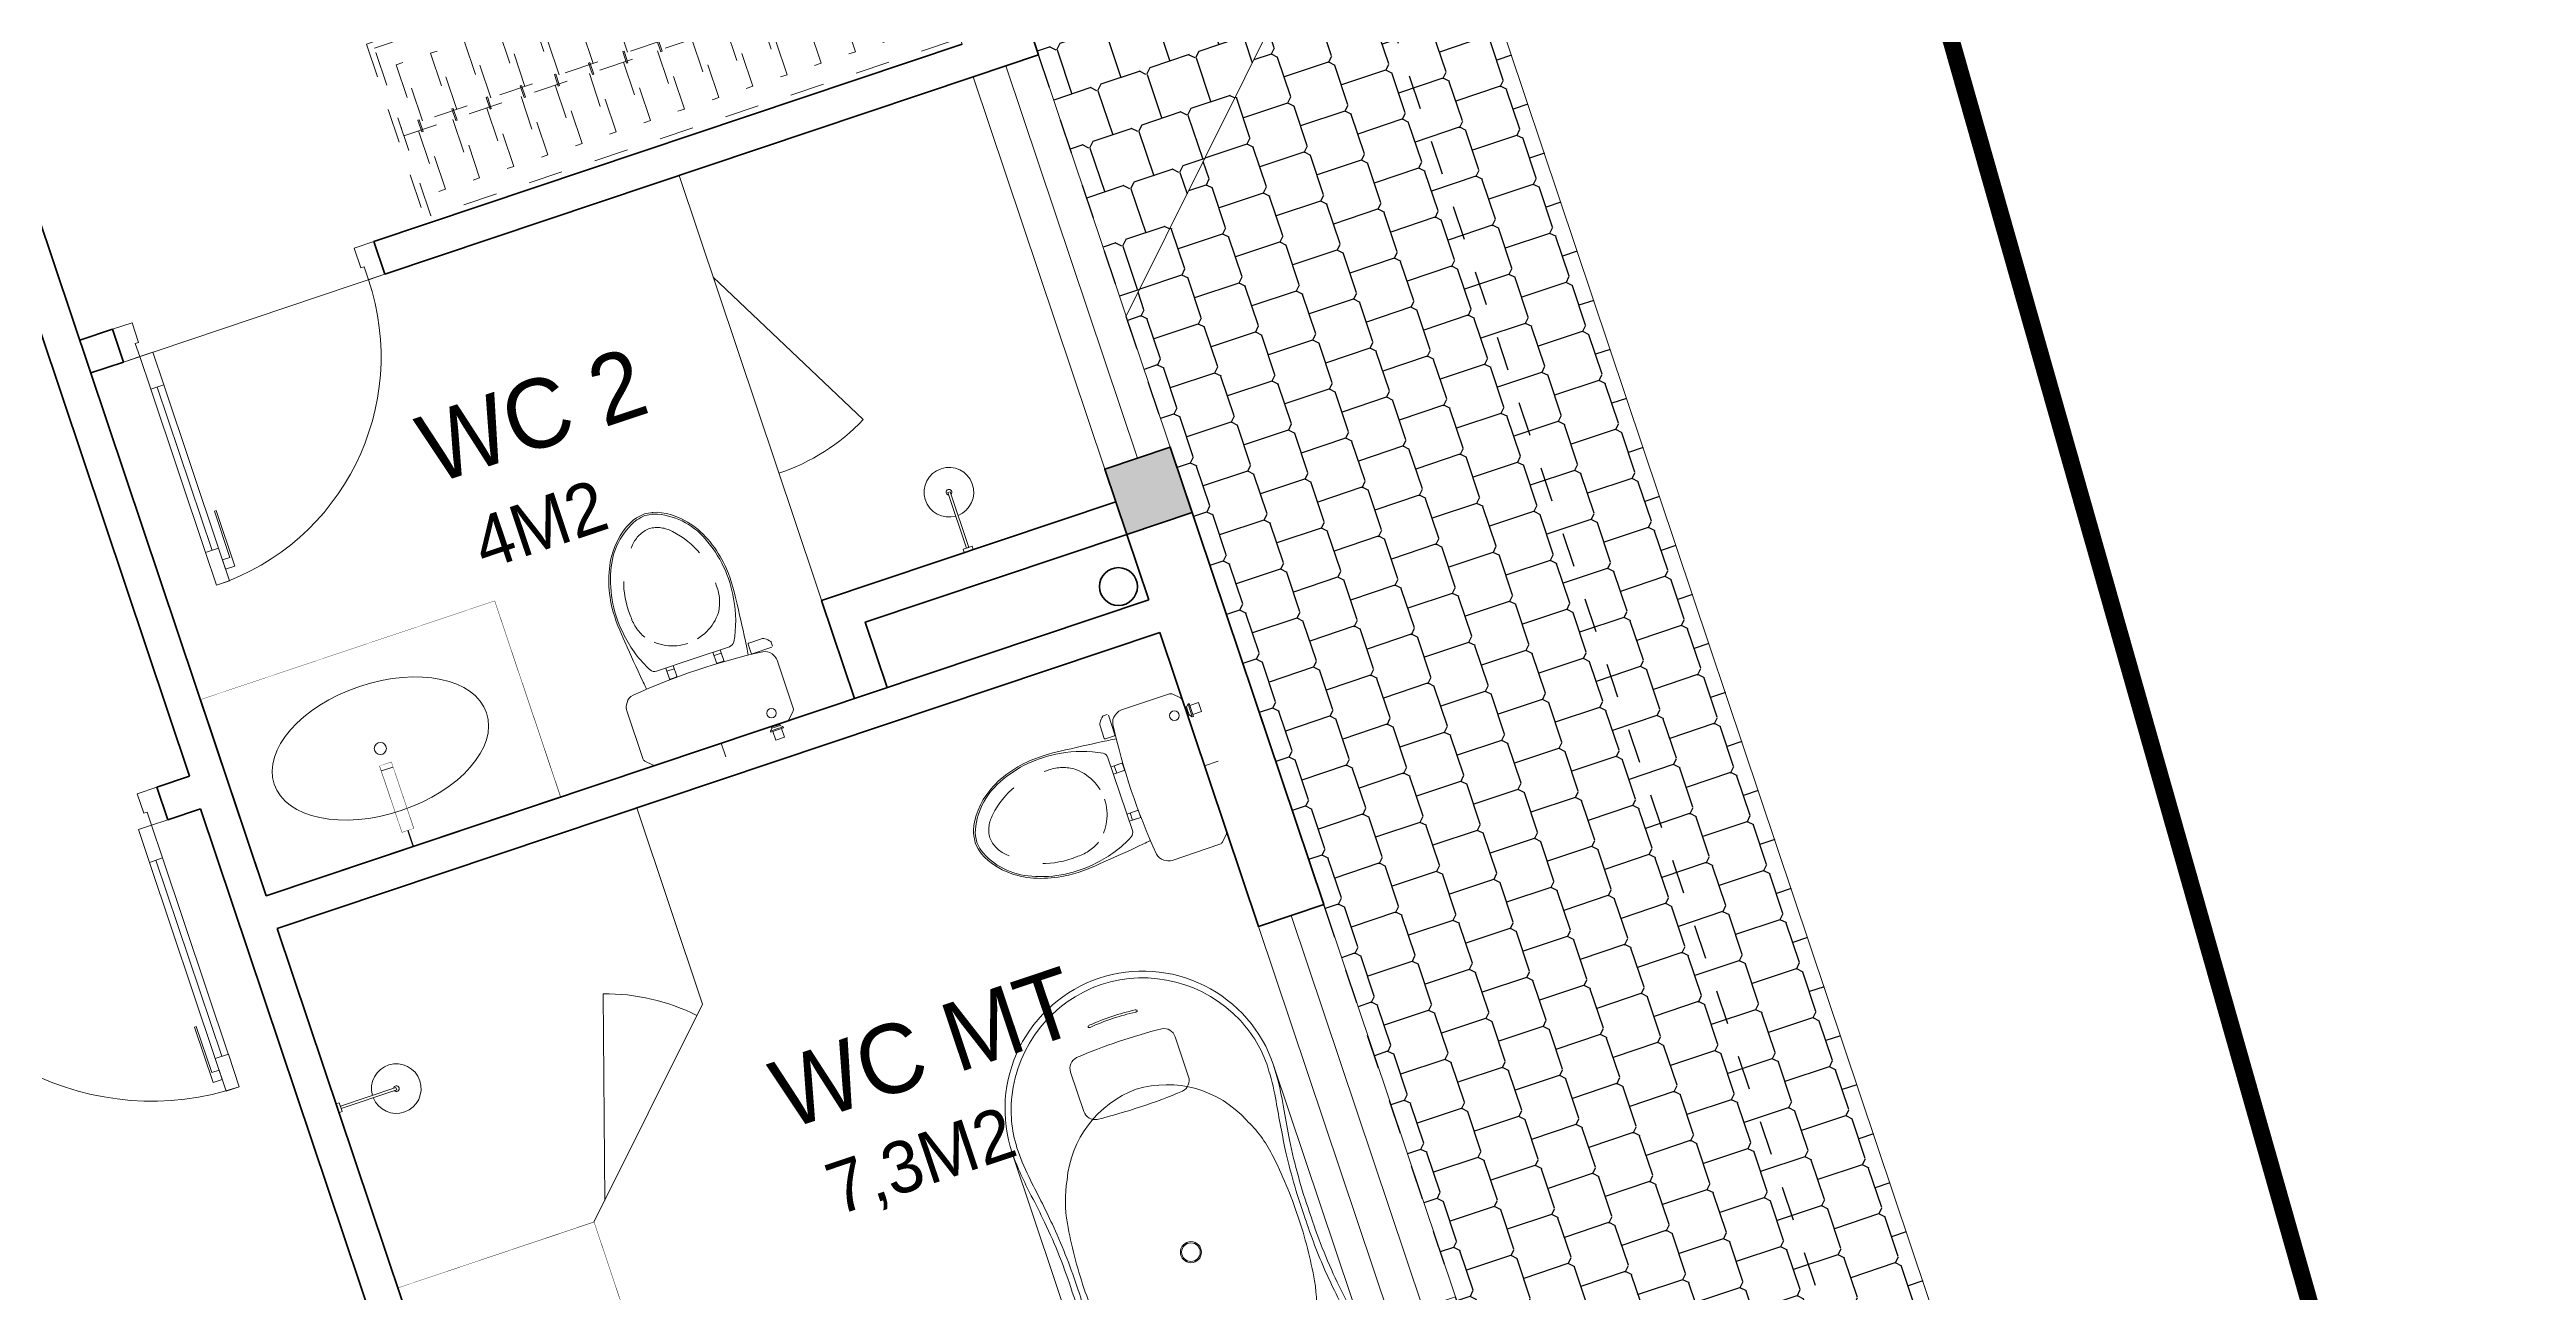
# Model space of a CAD drawing. Header units: metres. Extents: x 568332 to 569219, y 2065964 to 2066430.
# Drawn here: x 568503.28 to 568510.47, y 2066014.37 to 2066017.98 of the extents above; entities that cross this region are included whole.
import ezdxf

# ---------------------------------------------------------------- set-up
doc = ezdxf.new("R2010")
doc.units = ezdxf.units.M
for name, pattern in [('$AUDIT_BAD_LTYPE2', [0]), ('HIDDEN', [0.375, 0.25, -0.125]), ('X-5M-G-MB PHONGNGU$0$HIDDEN2', [0.1875, 0.125, -0.0625]), ('xref-thap C (mb tang 32-2)$0$HIDDEN', [0.375, 0.25, -0.125])]:
    doc.linetypes.add(name, pattern=pattern)
doc.layers.get('0').update_dxf_attribs({"linetype": 'CONTINUOUS'})
doc.layers.get('DEFPOINTS').update_dxf_attribs({"linetype": 'CONTINUOUS'})
for name, color, linetype, lineweight in [('-CONCRETE', 1, 'CONTINUOUS', 35), ('-DOOR', 137, 'CONTINUOUS', 9), ('-FURNITURE', 46, 'CONTINUOUS', 9), ('-LINE1', 7, 'CONTINUOUS', 18), ('-STEEL1', 1, 'CONTINUOUS', 35), ('-WALL', 4, 'CONTINUOUS', 35), ('TEXT25', 2, 'CONTINUOUS', 13)]:
    doc.layers.add(name, color=color, linetype=linetype, lineweight=lineweight)
for name, color, linetype in [('-RANH GIOI LO DAT', 12, 'CONTINUOUS'), ('13. NET HATCH', 252, 'CONTINUOUS'), ('ViaHeS', 32, 'CONTINUOUS')]:
    doc.layers.add(name, color=color, linetype=linetype)
doc.styles.add('SVN_AVO_thuong', font='')
doc.styles.add('T1', font='', dxfattribs={"height": 200})
doc.styles.get('SVN_AVO_thuong').set_extended_font_data('SVN-Avo')
doc.styles.get('T1').set_extended_font_data('VNgeometric Light')

# ---------------------------------------------------------------- blocks, each defined once
blk = doc.blocks.new('Sink_Cicle')
blk.add_lwpolyline([(17.49999987077899, -50.00226151314564), (-17.49999987077899, -49.99773848685436), (-17.51615354442038, -252.2967581441626), (17.48384613892995, -252.3012811850058)], close=True)
blk.add_circle((0, -300), 17.5)
at = {"layer": 'DEFPOINTS'}
blk.add_line((0, -100), (0, 0), dxfattribs=at)
blk.add_wipeout([(17.499999870775355, -50.00226151314928), (-17.49999987078263, -49.99773848685436), (-17.516153544427652, -252.29675814416623), (17.48384613892631, -252.3012811850058)])
at = {"layer": '-FURNITURE', "linetype": 'Continuous'}
blk.add_ellipse((0, -300), major_axis=(-325, 0), ratio=0.5846153846153846, dxfattribs=at)
blk.add_line((-17.51421511289664, -237.2967582757119), (17.48578462866135, -237.3012813020032))
blk = doc.blocks.new('*U146')
at = {"ltscale": 300}
blk.add_lwpolyline([(0, 0), (899.9999999999891, 0), (899.9999999999891, -600), (0, -600)], close=True, dxfattribs=at)
blk.add_wipeout([(0, 7.503331289626658e-12), (899.9999999999789, 7.503331289626658e-12), (899.9999999999789, -599.9999999999998), (0, -599.9999999999998)], dxfattribs=at)
blk.add_blockref('Sink_Cicle', (449.9999999999945, 0), dxfattribs=at)
blk = doc.blocks.new('A$C18091ED7')
for p, q in [((9.957147995010018e-09, -42.13376978135784), (0, -3.786117304116488e-07)), ((146.1412317672475, -26.59467297248193), (179.181621938591, -26.59467296488583)), ((146.1412317672475, -26.59467297248193), (146.1412317680188, -30.17859706786112)), ((146.1412317680188, -30.17859706786112), (165.7503655985456, -30.17859706340823)), ((153.0594147269658, -36.79204952501459), (146.1412317680188, -30.17859706786112)), ((152.3191092506386, -2.717133611440659e-07), (152.3191092568413, -26.59467297093943)), ((152.3191092506386, -2.717133611440659e-07), (179.1816219322718, -2.654269337654114e-07)), ((153.0594147269658, -36.79204952501459), (165.7503656001572, -36.79204952192958)), ((153.0594147275151, -39.73033438943094), (153.0594147269658, -36.79204952501459)), ((153.0594147275151, -39.73033438943094), (178.4413164740145, -39.73033438349376)), ((153.0594147275151, -39.73033438943094), (178.4413164740145, -39.73033438349376)), ((153.0594147275151, -39.73033438943094), (153.0594147281554, -42.13376974494895)), ((185.3594994290725, -30.17859705851879), (165.7503655985456, -30.17859706340823)), ((178.4413164733487, -36.79204951884458), (165.7503656001572, -36.79204952192958)), ((185.3594994290725, -30.17859705851879), (178.4413164733487, -36.79204951884458)), ((178.4413164733487, -36.79204951884458), (178.4413164740145, -39.73033438349376)), ((178.4413164740145, -39.73033438349376), (178.4413164746547, -42.1337697392446)), ((179.1816219322718, -2.654269337654114e-07), (179.181621938591, -26.59467296488583)), ((179.181621938591, -26.59467296488583), (185.3594994283012, -26.59467296337243)), ((185.3594994283012, -26.59467296337243), (185.3594994290725, -30.17859705851879)), ((-83.25994817525861, -267.3592828898691), (-83.259948167517, -299.9634285944048)), ((-83.25994817257379, -278.4883151478134), (-83.25994817046012, -287.6388527823146)), ((-62.88950393904452, -265.3807882612164), (-81.28145355204106, -265.3807882657275)), ((-60.91100931491019, -267.3592828844266), (-60.91100930728498, -299.9634285889624)), ((60.9110093945892, -267.3592828557594), (60.9110094022144, -299.9634285600623)), ((62.88950401780676, -265.3807882316178), (81.2814536308033, -265.3807882273395)), ((83.25994825493763, -267.3592828505498), (83.25994826256283, -299.9634285550856)), ((83.25994825750604, -278.488315108727), (83.2599482596197, -287.6388527429954)), ((165.3959958605519, -261.9873972070927), (165.3959958671003, -289.7349902229907)), ((167.8691141396885, -259.5142789271486), (228.0810223811895, -259.5142789128586)), ((230.5541406641933, -274.3229751045001), (230.5541406613593, -261.9873971916386)), ((-60.91100930959874, -290.0299398849311), (-83.25994816994717, -290.0299398901407)), ((60.91100939990065, -290.029939856031), (83.25994826024908, -290.0299398510542)), ((167.8691141472664, -292.2081085020036), (206.7175896017579, -292.2081084926904))]:
    blk.add_line(p, q)
for points in [[(230.0000000517721, -218.5046414944518, -0.1374073801801567), (225.4781190853137, -234.6482587013161), (221.7949787454636, -240.7070387715066, -0.2360805181595358), (198.2560902649639, -255.4947853636986, -0.0519608230665726), (-198.2560901437319, -255.4947854572965, -0.236080518165078), (-221.7949786317113, -240.7070388760185), (-225.4781189743626, -234.6482588077488, -0.1374073801809237), (-229.9999999484608, -218.5046416030382), (-229.9999999831671, -71.98694829508895, -0.1989123673786679), (-226.3782021181105, -63.2431547633314), (-208.8906150607545, -45.75556769772083, -0.1989123673792025), (-200.1468215308087, -42.13376982865157), (9.971699910238385e-09, -42.13376978135784), (200.1468215506357, -42.13376973403501, -0.1989123673792025), (208.8906150822841, -45.75556759897154), (226.3782021480001, -63.24315465634572, -0.1989123673791691), (230.0000000170658, -71.98694818626973)], [(144.14367173758, -618.9627606730501, -0.2124047892419209), (26.30999211127346, -734.491494372196, -0.0276853236339062), (-0.5628229983012716, -738.609219571983, -0.0222792448073508), (-26.30999181118386, -734.4914943844487, -0.2124047892421136), (-144.1436714920528, -618.9627607410075, -0.1427957259999892), (-167.2376623962118, -428.0139674870588, -0.0930051380368448), (-127.9331820271946, -309.1271633332653, -0.2564387014614383), (-111.240849547703, -299.9634286007786), (4.746470949612558e-08, -299.9634285748762), (111.2408496426324, -299.9634285482753, -0.2564387014619951), (127.933182126606, -309.1271632729331, -0.0930051380368741), (167.2376625517572, -428.0139674081001, -0.1427957260000456)]]:
    blk.add_lwpolyline(points, format="xyb", close=True)
at = {"linetype": 'xref-thap C (mb tang 32-2)$0$HIDDEN', "ltscale": 100}
blk.add_lwpolyline([(61.00044987679576, -669.0176259216969, -0.1990312026443698), (1.417429302819073e-07, -698.769823720475, -0.1990312026443799), (-61.00044960746891, -669.0176259504806, -0.2189240232571595), (-131.9321382956405, -478.313622940972, -0.1537914605682739), (-112.4681372026971, -403.989815428853, -0.2367011859554165), (5.876427167095244e-08, -347.5870280214876, -0.2367011859554843), (112.4681373467611, -403.9898153757968, -0.1537914605681893), (131.9321384748619, -478.313622878748, -0.2189240232571754)], format="xyb", close=True, dxfattribs=at)
blk.add_circle((165.7503656100234, -78.39166221523192), 13.90362011701458)
for centre, radius, start, end in [((-81.28145355158267, -267.3592828894034), 1.978494623656905, 90.00000001354867, 180.0000000133402), ((-62.88950393858613, -267.3592828848923), 1.978494623656905, 1.334021322268115e-08, 90.00000001354867), ((62.88950401826514, -267.3592828552937), 1.978494623656905, 90.00000001354867, 180.0000000133402), ((81.28145363126168, -267.3592828510155), 1.978494623656905, 1.334021322268115e-08, 90.00000001354867), ((167.8691141402633, -261.9873972065106), 2.473118279571131, 90.00000001354867, 180.0000000133402), ((168.3527972659103, -224.7572911087773), 80.08895368617857, 306.4658507565522, 320.3122930343796), ((228.0810223845983, -274.3229751050822), 2.473118279571131, 320.3122930343796, 1.334021322268115e-08), ((167.8691141466952, -289.7349902224087), 2.473118279571131, 180.0000000133402, 270.0000000135486), ((206.717589598069, -276.6690117186226), 15.53909677420133, 270.0000000135486, 306.4658507565522)]:
    blk.add_arc(centre, radius, start, end)
for points, knots in [([(-155.6468228230951, -259.4535552573798), (-156.6353001506941, -267.2522313103836), (-164.2940232875517, -328.394745314552), (-169.1545302536251, -385.0939582949213), (-183.68571763406, -527.7705276800843), (-135.602968026873, -679.1126648240606), (-50.29344375100118, -735.2493608418445), (-19.70048385594782, -741.0901266933652), (1.531116140540689e-07, -743.6724421556864)], [130.6139379315478, 130.6139379315478, 130.6139379315478, 130.6139379315478, 152.8521090939923, 311.1293507817257, 417.703951170228, 561.3833927516608, 697.6926317810714, 710.812262267882, 710.812262267882, 710.812262267882, 710.812262267882]), ([(155.6468228994709, -259.4535551877343), (156.6353002305841, -267.2522312389628), (164.2940233960289, -328.3947452375724), (169.1545303888706, -385.0939582149149), (183.6857178367027, -527.7705275934422), (135.6029683008201, -679.1126647599449), (50.29344405157826, -735.2493608178338), (19.70048415924612, -741.0901266841101), (1.530679583083838e-07, -743.6724421554536)], [130.613937934949, 130.613937934949, 130.613937934949, 130.613937934949, 152.8521090939923, 311.1293507817257, 417.703951170228, 561.3833927516608, 697.6926317810714, 710.812262267882, 710.812262267882, 710.812262267882, 710.812262267882])]:
    blk.add_open_spline(points, degree=3, knots=knots)
blk = doc.blocks.new('A$C52EE6B0C')
for p, q in [((-17.20769670707523, 15.73427220259327), (17.21740616677562, 15.73427220259327)), ((-17.20769664159161, -15.76179078378482), (17.25286010079435, -15.76177874789573))]:
    blk.add_line(p, q)
for radius in [1.2047244094, 1.0625984252]:
    blk.add_circle((0.004854760598391294, -0.01375929062487558), radius)
for centre, radius, start, end in [((-17.24314525874797, -0.01207868778146803), 15.74633857169191, 90.00004679933201, 180.0060212317107), ((-17.25508472573711, 0.1019342582440004), 14.92367355756088, 89.89259614786677, 114.0143398310184), ((-18.18116453613038, -21.56814891623799), 37.31420158923805, 80.32537186998005, 88.55949406869577), ((-17.85723445771146, -16.41196067107376), 31.44385665188106, 80.95530103647799, 88.85173392611411), ((3.492732717044419, 116.0118507486186), 102.6900642221361, 260.8064278436171, 264.356453546728), ((10.00461303815246, 158.7953360565007), 145.2428134353977, 261.321760178495, 262.6566174950622), ((-0.8758374273893423, 77.0744670072454), 62.80248494290996, 262.9722866301048, 270.8034968767962), ((0.8855469487607479, 77.0744670072454), 62.80248494290996, 269.1965031232039, 277.0277133698951), ((-18.4352474148327, 226.8786012548953), 214.5500408366301, 276.9922117853802, 278.5967700074263), ((-9.994903516751947, 158.7953360565007), 145.2428134353977, 277.3433825049378, 278.678239821505), ((18.19087405753089, -21.56814891623799), 37.31420158923805, 91.44050593130423, 99.67462813001998), ((17.49661970126908, -11.01489087357186), 26.04177352760918, 90.57161639594337, 98.52623542419117), ((17.38028173809289, 0.6458196171442978), 14.38048270410287, 65.5240217261104, 90.57161639594337), ((17.25285478011938, -0.01207868778146803), 15.74633857169191, 359.9939787682893, 89.999953200668), ((-17.21041953764507, 0.001682114729192108), 15.03342542002128, 114.0143397923319, 180.0588324882195), ((-5.419667109847069, -2.205582012422383), 14.69270855791083, 98.51976196149644, 117.8512947361469), ((-0.2559751088847406, -36.67531980102649), 49.54707038386372, 89.69837733597764, 98.51976196149644), ((-0.4392543211579323, 89.40770245710155), 75.83928513553873, 265.3361413481834, 270.3355216603239), ((0.5786736126174219, 84.46415005414747), 70.89675459107134, 269.5362586194438, 275.7509718273354), ((0.26568463028525, -36.67531980102649), 49.54707038386372, 81.48023803850357, 90.30162266402236), ((5.429376631247578, -2.205582012422383), 14.69270855791083, 62.14870526385309, 81.48023803850357), ((17.03142645675689, -0.1205247127218172), 15.22249436628161, 0.4018525137937155, 65.5240217261104), ((-7.450100970658241, -0.4025184732163325), 12.18724008712164, 113.3669392692271, 178.1720206420629), ((7.459810492087854, -0.4025184732163325), 12.18724008712164, 1.827979357937088, 66.63306073077288), ((28.29923964393674, 2.770475775178056), 0.2863587186237817, 160.8078893687392, 185.677575747249), ((28.14528837171383, 2.82406351249665), 0.1233475539422422, 123.474108831765, 160.8078893687392), ((28.11764562025201, 2.865868186636362), 0.07323016681635565, 85.79124561711077, 123.474108831765), ((28.11499697584077, 2.829875804425683), 0.1093198730242431, 39.09426345110634, 85.79124561711077), ((27.9923979784362, 2.718469867249951), 0.2748749163090767, 4.941295606222266, 41.00239497281166), ((1.032724158198107, 0.0596931052277796), 27.11457574387047, 359.8447870516113, 5.677575747249001), ((1.841417531803017, 0.05082119413418695), 26.56153366930607, 359.8606935406443, 5.815426488843808), ((-17.24314525874797, -0.01544044824549928), 15.74633857169191, 179.9939787682893, 269.999953200668), ((-17.21041951692314, -0.02920073014684021), 15.03342545060523, 179.9411309193374, 245.9856601689816), ((-7.450100970658241, 0.3749993371893652), 12.18724008712164, 181.8279793579371, 246.6330607307729), ((7.459810492087854, 0.3749993371893652), 12.18724008712164, 293.3669392692271, 358.1720206420629), ((17.25285478011938, -0.01544044824549928), 15.74633857169191, 270.000046799332, 0.006021231710728335), ((17.0314264257031, 0.09300610912032425), 15.22249441194929, 294.4759783475301, 359.5981396082714), ((28.29923964393674, -2.797994911205024), 0.2863587186237817, 174.322424252751, 199.1921106312608), ((1.032724158198107, -0.08721224125474691), 27.11457574387047, 354.322424252751, 0.1552129483886985), ((27.9923979784362, -2.745989003276918), 0.2748749163090767, 318.9976050271883, 355.0587043937777), ((1.841417531803017, -0.07834033016115427), 26.56153366930607, 354.1845735111562, 0.1393064593556944), ((28.14528837171383, -2.851582648523618), 0.1233475539422422, 199.1921106312608, 236.525891168235), ((28.11764562025201, -2.89338732266333), 0.07323016681635565, 236.525891168235, 274.2087543828892), ((28.11499697584077, -2.85739494045265), 0.1093198730242431, 274.2087543828892, 320.9057365488936), ((-5.419667109847069, 2.178062876395416), 14.69270855791083, 242.1487052638531, 261.4802380385036), ((5.429376631247578, 2.178062876395416), 14.69270855791083, 278.5197619614964, 297.8512947361469), ((-17.25508472573711, -0.1294528978760354), 14.92367355756088, 245.9856601689816, 270.1074038521332), ((3.492732717044419, -116.0393693881924), 102.6900642221361, 95.64354645327202, 99.19357215638293), ((-0.2559751088847406, 36.64780066499952), 49.54707038386372, 261.4802380385036, 270.3016226640223), ((-0.4392543211579323, -89.43522109673359), 75.83928513553873, 89.66447833967614, 94.66385865181664), ((0.26568463028525, 36.64780066499952), 49.54707038386372, 269.6983773359776, 278.5197619614964), ((0.5786736126174219, -84.4916686937795), 70.89675459107134, 84.24902817266455, 90.4637413805562), ((-18.4352474148327, -226.9061198945274), 214.5500408366301, 81.40322999257371, 83.00778821461982), ((17.38028173809289, -0.6733382567763329), 14.38048270410287, 269.4283836040566, 294.4759782738896), ((-18.18116453613038, 21.54062978021102), 37.31420158923805, 271.4405059313042, 279.6746281300199), ((-17.85723445771146, 16.38444203144172), 31.44385665188106, 271.1482660738859, 279.044698963522), ((10.00461303815246, -158.8228551925276), 145.2428134353977, 97.3433825049378, 98.67823982150497), ((-0.8758374273893423, -77.10198614327237), 62.80248494290996, 89.19650312320385, 97.02771336989514), ((0.8855469487607479, -77.10198614327237), 62.80248494290996, 82.97228663010486, 90.80349687679617), ((-9.994903516751947, -158.8228551925276), 145.2428134353977, 81.32176017849503, 82.65661749506219), ((18.19087405753089, 21.54062978021102), 37.31420158923805, 260.32537186998, 268.5594940686958), ((17.49661970126908, 10.98737223393982), 26.04177352760918, 261.4737645758088, 269.4283836040566)]:
    blk.add_arc(centre, radius, start, end)
at = {"layer": 'DEFPOINTS'}
for tag, p in [('MODELNUMBER', (0, 0)), ('TRADENAME', (0, -0.001666666648816317)), ('PRODUCT', (0, -0.003333333355840296)), ('MATERIAL', (0, -0.005000000004656613))]:
    blk.add_attdef(tag, p, '', height=0.001, dxfattribs=at)
blk = doc.blocks.new('A$C4D835AF5')
at = {"layer": '-FURNITURE', "ltscale": 8}
for p, q in [((-3.937007874133997, 0.3346456687140744), (-3.937007874133997, 0.8661417323164642)), ((-3.856363968050573, 0.3149606298829895), (-3.917322834720835, 0.3149606298829895)), ((3.14960629917914, 0.905511811026372), (-3.897637795307674, 0.905511811026372)), ((-3.549881889834069, 0.4615121080132667), (-3.549881889834069, 0.4918150943994988)), ((-3.339881889871322, 0.4918150943994988), (-3.339881889871322, 0.4615121080132667)), ((-0.5905511811724864, 0), (-0.5905511811724864, -12.08661417319672)), ((0.5905511810560711, 0), (0.5905511810560711, -12.08661417319672)), ((3.14960629917914, -0.9055118109972682), (3.14960629917914, 0.905511811026372)), ((3.169291338417679, 0.8956692913197912), (3.14960629917914, 0.8956692913197912)), ((3.169291338417679, -0.8956692912906874), (3.169291338417679, 0.8956692913197912)), ((3.188976377830841, 0.905511811026372), (3.976377952611074, 0.905511811026372)), ((3.996062992024235, -0.8858222072885837), (3.996062992024235, 0.8858183881966397)), ((-3.937007874133997, -0.8661417323164642), (-3.937007874133997, -0.3346456698782276)), ((-3.859123134170659, -0.3149606298829895), (-3.917322834720835, -0.3149606298829895)), ((-0.5905511811724864, -0.9055118109972682), (-3.897637795307674, -0.9055118109972682)), ((-3.702086295757908, -0.4482994973659515), (-3.703305563307367, -0.4183928251150064)), ((-3.626116961007938, -0.4552132484968752), (-3.624325704469811, -0.4472871391335502)), ((-3.592593900160864, -0.4693618138844613), (-3.593808271281887, -0.4553162374941166)), ((-3.516390349017456, -0.4728221969853621), (-3.515662283170968, -0.4687519224826247)), ((-3.483023508393671, -0.4913916403020266), (-3.485677747870795, -0.4713251190551091)), ((-3.406740271369927, -0.4913916403020266), (-3.404085924616084, -0.4713243082514964)), ((-3.373373430629726, -0.4728221969853621), (-3.374101741297636, -0.4687505542242434)), ((-3.297169879544526, -0.4693618138844613), (-3.295955249399412, -0.4553132418950554)), ((-3.263646818697453, -0.4552132484968752), (-3.265438825008459, -0.4472838216461241)), ((-3.187677483947482, -0.4482994973659515), (-3.186458005278837, -0.4183876432944089)), ((3.14960629917914, -0.9055118109972682), (0.5905511810560711, -0.9055118109972682)), ((3.169291338417679, -0.8956692912906874), (3.14960629917914, -0.8956692912906874)), ((3.188976377830841, -0.9055118109972682), (3.976377952611074, -0.9055118109972682))]:
    blk.add_line(p, q, dxfattribs=at)
for radius in [0.3110236219999999, 0.264425112]:
    blk.add_circle((3.582677165279165, 0), radius, dxfattribs=at)
for centre, radius, start, end in [((-5.172746209602337, -0.009833991935011), 0.2398274364867001, 175.3988683949836, 267.683684738816), ((-5.162281866127159, 0.001097322150599211), 0.2496571373087167, 92.26055198415715, 178.0931381794738), ((-5.411562051915098, -2528.914153773454), 2529.164725280366, 89.9660810117202, 89.99457585702427), ((-3.897637795307674, 0.8661417323164642), 0.03937007869999999, 90, 180), ((-3.917322834720835, 0.334645669296151), 0.0196850394, 180, 270), ((-3.444696608930826, -0.1800324727082625), 0.6800319107999998, 90.0155575041171, 98.89806549202986), ((-3.445067178807221, -0.1800325420044828), 0.6800319804999999, 81.10193476241767, 89.98433540355451), ((-5.820766091346741e-11, 0), 2.3622047244, 22.54031043733562, 157.4596895626644), ((-5.820766091346741e-11, 0), 0.7874015747999998, 318.5903779145428, 221.4096220854572), ((-5.820766091346741e-11, 0), 0.5905511810999999, 0, 180), ((3.188976377830841, 0.8858267717296258), 0.0196850394, 90, 180), ((3.976377952611074, 0.8858267717296258), 0.0196850394, 0, 90), ((-4.563514047302306, 275.4393603570643), 275.6895205756396, 269.8713704548476, 270.134413801293), ((-3.917322834720835, -0.334645669296151), 0.0196850394, 90, 180), ((-3.897637795307674, -0.8661417323164642), 0.03937007869999999, 180, 270), ((-3.69050836347742, -0.4472920451080427), 0.01162168131717254, 184.9730588167124, 258.0340652050838), ((-3.646140178490896, -0.2514027326542418), 0.2124717066311285, 257.2815863172942, 272.5837431166033), ((-3.637047897733282, -0.4523756541602779), 0.01129324217511807, 272.4656825237923, 345.4476281752974), ((-3.581550852512009, -0.4681202150823083), 0.01111262650185997, 186.4149760746678, 247.4426638316044), ((-3.544597993255593, -0.2922010583861265), 0.190689105969796, 257.5175194414243, 274.7853332085882), ((-3.528885980602354, -0.4692233995883726), 0.01300354377461912, 270.8627506118385, 343.9333648868276), ((-3.471052158158273, -0.4887641616223846), 0.01225629918881619, 192.3790292665462, 260.142289403178), ((-3.445049900154117, -0.295684714539675), 0.2070703525339242, 262.2005895473907, 277.9341143868692), ((-3.417906698421575, -0.4895470514893532), 0.01131775609399448, 277.3077516790804, 350.6199838641652), ((-3.361692738719285, -0.4698820120247547), 0.01204505090893129, 194.128595859641, 259.0416995531207), ((-3.342932183295488, -0.2742454641556833), 0.2085271705549764, 264.2062775251951, 279.0284077801071), ((-3.310024282021914, -0.4671465401770547), 0.01304389132053663, 269.1875638990808, 350.2219325995679), ((-3.252893783501349, -0.4524938771792222), 0.01109156189044463, 194.1921654394817, 261.8514003855582), ((-3.243402015476022, -0.2392133744724561), 0.2245328352159587, 267.1755962354845, 281.6727780298017), ((-3.20032295252895, -0.4465554517519195), 0.01276517026006314, 280.6032237323427, 352.1473828500294), ((-5.820766091346741e-11, 0), 2.3622047244, 202.5403104373356, 255.4906014981622), ((-5.820766091346741e-11, 0), 2.3622047244, 284.5092583305358, 337.4596895626644), ((3.188976377830841, -0.8858267716132104), 0.0196850394, 180, 270), ((3.976377952611074, -0.8858267716132104), 0.0196850394, 270, 0), ((-5.820766091346741e-11, -12.08661417319672), 0.5905511810999999, 180, 0)]:
    blk.add_arc(centre, radius, start, end, dxfattribs=at)
blk.add_ellipse((-3.444881830888335, -0.001299991592532024), major_axis=(0.5549964930499999, 1.979270000163069e-05), ratio=0.8491940411667758, dxfattribs=at)
for tag, p in [('TRADENAME', (-0.004336408572271466, 0.006709126027999446)), ('MODELNUMBER', (-0.004336408572271466, 0.008375792705919594)), ('PRODUCT', (-0.004336408572271466, 0.005042459379183128)), ('MATERIAL', (-0.004336408572271466, 0.003375792701262981))]:
    blk.add_attdef(tag, p, '', height=0.0009999999999999998, dxfattribs=at)
blk = doc.blocks.new('A$C06914B9D')
at = {"layer": '-FURNITURE', "ltscale": 5}
for p, q in [((294.6599550954998, -1372.946706551127), (294.593063864857, -1495.269907747395)), ((614.665790906176, -1373.70155921299), (614.5996415428817, -1494.51505508367))]:
    blk.add_line(p, q, dxfattribs=at)
for centre, radius, start, end in [((328.8346441350877, -1372.66104604397), 34.19417278572232, 97.79750243114067, 180.4786434526077), ((449.6535268053412, -3017.262859358452), 1683.161974464355, 85.38531070553488, 94.27462811831235), ((580.4543413612992, -1373.438239138573), 34.19417278572232, 359.5587913520952, 82.23993242046836), ((328.802044255659, -1495.589171717875), 34.19417278572232, 179.4650466896836, 262.14618768116), ((580.4225383251905, -1494.74476924073), 34.19417278572232, 277.7037576780962, 0.384898782282091), ((449.2141993120313, 149.0575992399827), 1683.174451148718, 265.7381508570538, 274.6274353096679)]:
    blk.add_arc(centre, radius, start, end, dxfattribs=at)
at = {"layer": '-FURNITURE', "ltscale": 8}
ref = blk.add_blockref('A$C4D835AF5', (131.1496618650854, -111.8140449207276), dxfattribs=dict(at, xscale=-25.08682081009749, yscale=25.08682081009749, zscale=25.08682081009749, rotation=45.00000000000001))
ref.add_attrib('MODELNUMBER', 'K-T97328-4', (131.0602679159492, -111.5708033395931), dxfattribs={"layer": 'DEFPOINTS', "height": 0.02508682081009749, "rotation": 224.9999999245364})
ref.add_attrib('TRADENAME', 'PURIST', (131.0898330230266, -111.6003684485331), dxfattribs={"layer": 'DEFPOINTS', "height": 0.02508682081009749, "rotation": 224.9999999245364})
ref.add_attrib('PRODUCT', 'BATH FILLER', (131.1193981114775, -111.6299335351214), dxfattribs={"layer": 'DEFPOINTS', "height": 0.02508682081009749, "rotation": 224.9999999245364})
ref.add_attrib('MATERIAL', 'PREMIUM MATERIALS', (131.1489632185549, -111.6594986421987), dxfattribs={"layer": 'DEFPOINTS', "height": 0.02508682081009749, "rotation": 224.9999999245364})
at = {"layer": '-FURNITURE'}
ref = blk.add_blockref('A$C52EE6B0C', (450.3224925715476, -887.8775309827179), dxfattribs=dict(at, xscale=25.39829667096628, yscale=25.39829667096628, zscale=25.39829667096628, rotation=270))
ref.add_attrib('MODELNUMBER', 'K-1800', (450.3224925715476, -887.8775309827179), dxfattribs={"layer": 'DEFPOINTS', "height": 0.02539829667096628, "rotation": 270})
ref.add_attrib('TRADENAME', 'ABRAZO', (450.2801620643586, -897.8758592382073), dxfattribs={"layer": 'DEFPOINTS', "height": 0.02539829667096628, "rotation": 270})
ref.add_attrib('PRODUCT', 'BATH', (450.2378315906972, -897.8758592456579), dxfattribs={"layer": 'DEFPOINTS', "height": 0.02539829667096628, "rotation": 270})
ref.add_attrib('MATERIAL', 'LITHOCAST', (450.1955010872334, -897.8758592493832), dxfattribs={"layer": 'DEFPOINTS', "height": 0.02539829667096628, "rotation": 270})
blk = doc.blocks.new('*U170')
at = {"ltscale": 300}
blk.add_lwpolyline([(0, 0), (1600.000000000029, 0), (1600.000000000029, -600), (0, -600)], close=True, dxfattribs=at)
blk.add_wipeout([(0, 7.275957614183426e-12), (1600.0000000000182, 7.275957614183426e-12), (1600.0000000000182, -600), (0, -600)], dxfattribs=at)
blk.add_blockref('Sink_Cicle', (800.0000000000146, 0), dxfattribs=at)
blk = doc.blocks.new('A$Cbeb9f07c')
for points in [[(241.8256940754072, 68.46290551844868), (241.826999517798, 75.4738509405579), (72.00065272211214, 75.50547271186952), (71.9993472797214, 68.4945272897603)], [(251.997474831951, 58.42171609785873), (252.0025189203152, 85.51125168570434), (241.828868840792, 85.51314602568164), (241.8238247524278, 58.42361043783603)]]:
    blk.add_lwpolyline(points, close=True)
for radius, start, end in [(72, 2.780001346980878, 357.1986616345336), (8.346062492523743, 24.82487611239994, 335.153786868532)]:
    blk.add_arc((71.99999999998545, 72), radius, start, end)
blk = doc.blocks.new('*U201')
at = {"linetype": 'X-5M-G-MB PHONGNGU$0$HIDDEN2'}
for points in [[(0, 600.0000000004657), (0, 0), (1787.34964504604, -6.190213249113509e-10), (1787.34964504604, 599.9999999998466)], [(1767.34964504604, 579.9996613717733), (1767.34964504604, 19.99966137177342), (20, 20.00000000046566), (20, 580.0000000004657)], [(113.7817614636733, 319.1750910408318), (109.4317788550979, 319.1750910408318), (109.4317788550979, 280.441767644881), (113.7817614636733, 280.441767644881)], [(227.7817614636733, 319.1750910407849), (223.4317788550979, 319.1750910407849), (223.4317788550979, 280.4417676448341), (227.7817614636733, 280.4417676448341)], [(341.7817614636733, 319.175091040738), (337.4317788550979, 319.175091040738), (337.4317788550979, 280.4417676447872), (341.7817614636733, 280.4417676447872)], [(455.7817614636733, 319.1750910406911), (451.4317788550979, 319.1750910406911), (451.4317788550979, 280.4417676447403), (455.7817614636733, 280.4417676447403)], [(569.7817614636733, 319.1750910406442), (565.431778855098, 319.1750910406442), (565.431778855098, 280.4417676446934), (569.7817614636733, 280.4417676446934)], [(683.7817614636733, 319.1750910405973), (679.431778855098, 319.1750910405973), (679.431778855098, 280.4417676446465), (683.7817614636733, 280.4417676446465)], [(797.7817614636733, 319.1750910405504), (793.431778855098, 319.1750910405504), (793.431778855098, 280.4417676445996), (797.7817614636733, 280.4417676445996)], [(911.7817614636733, 319.1750910405035), (907.431778855098, 319.1750910405035), (907.431778855098, 280.4417676445527), (911.7817614636733, 280.4417676445527)], [(1025.781761463673, 319.1750910404566), (1021.431778855098, 319.1750910404566), (1021.431778855098, 280.4417676445057), (1025.781761463673, 280.4417676445057)], [(1139.781761463673, 319.1750910404097), (1135.431778855098, 319.1750910404097), (1135.431778855098, 280.4417676444588), (1139.781761463673, 280.4417676444588)], [(1253.781761463673, 319.1750910403628), (1249.431778855098, 319.1750910403628), (1249.431778855098, 280.4417676444119), (1253.781761463673, 280.4417676444119)], [(1367.781761463673, 319.1750910403159), (1363.431778855098, 319.1750910403159), (1363.431778855098, 280.441767644365), (1367.781761463673, 280.441767644365)], [(1481.781761463673, 319.175091040269), (1477.431778855098, 319.175091040269), (1477.431778855098, 280.4417676443181), (1481.781761463673, 280.4417676443181)], [(1595.781761463673, 319.175091040222), (1591.431778855098, 319.175091040222), (1591.431778855098, 280.4417676442712), (1595.781761463673, 280.4417676442712)], [(1709.781761463673, 319.1750910401751), (1705.431778855098, 319.1750910401751), (1705.431778855098, 280.4417676442243), (1709.781761463673, 280.4417676442243)], [(1767.34964504604, 286.6991212948555), (1767.34964504604, 313.0991212947623), (20, 313.0991212953813), (19.99999859370291, 286.6991212952417)]]:
    blk.add_lwpolyline(points, close=True, dxfattribs=at)
for points in [[(122.2409142897814, 313.1103512093413), (122.2409142897814, 515.2497102723445), (100.1765458012815, 515.2497102723445), (100.1765458012815, 313.1103512093413)], [(236.2409142897814, 313.1103512092944), (236.2409142897814, 515.2497102722975), (214.1765458012815, 515.2497102722975), (214.1765458012815, 313.1103512092944)], [(350.2409142897814, 313.1103512092475), (350.2409142897814, 515.2497102722507), (328.1765458012815, 515.2497102722507), (328.1765458012815, 313.1103512092475)], [(464.2409142897814, 313.1103512092006), (464.2409142897814, 515.2497102722037), (442.1765458012815, 515.2497102722037), (442.1765458012815, 313.1103512092006)], [(578.2409142897814, 313.1103512091537), (578.2409142897814, 515.2497102721569), (556.1765458012815, 515.2497102721569), (556.1765458012815, 313.1103512091537)], [(692.2409142897814, 313.1103512091068), (692.2409142897814, 515.24971027211), (670.1765458012815, 515.24971027211), (670.1765458012815, 313.1103512091068)], [(806.2409142897814, 313.1103512090599), (806.2409142897814, 515.249710272063), (784.1765458012815, 515.249710272063), (784.1765458012815, 313.1103512090599)], [(920.2409142897814, 313.110351209013), (920.2409142897814, 515.2497102720162), (898.1765458012815, 515.2497102720162), (898.1765458012815, 313.110351209013)], [(1034.240914289781, 313.1103512089661), (1034.240914289781, 515.2497102719692), (1012.176545801281, 515.2497102719692), (1012.176545801281, 313.1103512089661)], [(1148.240914289781, 313.1103512089192), (1148.240914289781, 515.2497102719224), (1126.176545801281, 515.2497102719224), (1126.176545801281, 313.1103512089192)], [(1262.240914289781, 313.1103512088723), (1262.240914289781, 515.2497102718754), (1240.176545801281, 515.2497102718754), (1240.176545801281, 313.1103512088723)], [(1376.240914289781, 313.1103512088254), (1376.240914289781, 515.2497102718285), (1354.176545801281, 515.2497102718285), (1354.176545801281, 313.1103512088254)], [(1490.240914289781, 313.1103512087785), (1490.240914289781, 515.2497102717816), (1468.176545801281, 515.2497102717816), (1468.176545801281, 313.1103512087785)], [(1604.240914289781, 313.1103512087315), (1604.240914289781, 515.2497102717347), (1582.176545801281, 515.2497102717347), (1582.176545801281, 313.1103512087315)], [(1718.240914289781, 313.1103512086846), (1718.240914289781, 515.2497102716878), (1696.176545801281, 515.2497102716878), (1696.176545801281, 313.1103512086846)], [(100.1765458012815, 286.7103512094345), (100.1765458012815, 92.0852110228024), (122.2409142897814, 92.0852110228024), (122.2409142897814, 286.7103512094345)], [(214.1765458012815, 286.7103512093876), (214.1765458012815, 92.08521102275549), (236.2409142897814, 92.08521102275549), (236.2409142897814, 286.7103512093876)], [(328.1765458012815, 286.7103512093407), (328.1765458012815, 92.08521102270858), (350.2409142897814, 92.08521102270858), (350.2409142897814, 286.7103512093407)], [(442.1765458012815, 286.7103512092938), (442.1765458012815, 92.08521102266168), (464.2409142897814, 92.08521102266168), (464.2409142897814, 286.7103512092938)], [(556.1765458012815, 286.7103512092469), (556.1765458012815, 92.08521102261477), (578.2409142897814, 92.08521102261477), (578.2409142897814, 286.7103512092469)], [(670.1765458012815, 286.7103512092), (670.1765458012815, 92.08521102256786), (692.2409142897814, 92.08521102256786), (692.2409142897814, 286.7103512092)], [(784.1765458012815, 286.7103512091531), (784.1765458012815, 92.08521102252095), (806.2409142897814, 92.08521102252095), (806.2409142897814, 286.7103512091531)], [(898.1765458012815, 286.7103512091062), (898.1765458012815, 92.08521102247404), (920.2409142897814, 92.08521102247404), (920.2409142897814, 286.7103512091062)], [(1012.176545801281, 286.7103512090592), (1012.176545801281, 92.08521102242715), (1034.240914289781, 92.08521102242715), (1034.240914289781, 286.7103512090592)], [(1126.176545801281, 286.7103512090123), (1126.176545801281, 92.08521102238024), (1148.240914289781, 92.08521102238024), (1148.240914289781, 286.7103512090123)], [(1240.176545801281, 286.7103512089654), (1240.176545801281, 92.08521102233333), (1262.240914289781, 92.08521102233333), (1262.240914289781, 286.7103512089654)], [(1354.176545801281, 286.7103512089186), (1354.176545801281, 92.08521102228642), (1376.240914289781, 92.08521102228642), (1376.240914289781, 286.7103512089186)], [(1468.176545801281, 286.7103512088717), (1468.176545801281, 92.0852110222395), (1490.240914289781, 92.0852110222395), (1490.240914289781, 286.7103512088717)], [(1582.176545801281, 286.7103512088247), (1582.176545801281, 92.0852110221926), (1604.240914289781, 92.0852110221926), (1604.240914289781, 286.7103512088247)], [(1696.176545801281, 286.7103512087778), (1696.176545801281, 92.0852110221457), (1718.240914289781, 92.0852110221457), (1718.240914289781, 286.7103512087778)]]:
    blk.add_lwpolyline(points, dxfattribs=at)
blk = doc.blocks.new('A$C4D045CFB')
at = {"layer": '13. NET HATCH'}
h = blk.add_hatch(dxfattribs=at)
h.set_pattern_fill('MAIGO-12', color=256, scale=300, angle=180)
h.set_pattern_definition([(180, (-90, 1.102182119232618e-14), (-75.00000000000001, -150), [120, -30, 120, -30]), (270, (-75, -14.99999999999999), (74.99999999999997, -150), [135, -165]), (225, (-60, 7.34788079488412e-15), (-75.00000000142688, -150.0000000028537), [21.213203436, -403.0508652]), (315, (-90, 1.102182119232618e-14), (75.00000000142684, -150.0000000028537), [21.213203436, -403.0508652])])
h.paths.add_polyline_path([(1299.999119955668, 6100.494044825784), (1299.953723877203, 5215.284894083044), (1299.999119955668, 5229.592269479996), (1299.999119955668, 4500.000660992693), (-0.0008800443320069462, 6100.494044825784)])
h = blk.add_hatch(dxfattribs=at)
h.set_pattern_fill('MAIGO-12', color=256, scale=300, angle=270)
h.set_pattern_definition([(270, (-1.653273178848927e-14, -90), (150, -75.00000000000003), [120, -30, 120, -30]), (0, (14.99999999999999, -75), (150, 74.99999999999996), [135, -165]), (315, (-1.102182119232618e-14, -60), (150.0000000028537, -75.0000000014269), [21.213203436, -403.0508652]), (45, (-1.653273178848927e-14, -90), (150.0000000028537, 75.00000000142683), [21.213203436, -403.0508652])])
h.paths.add_polyline_path([(-0.0008800443320069462, 6100.494044825784), (1299.999119955668, 4500.000660992693), (1299.999119955668, 1300.000660992693), (-0.0008800443320069462, 0.000660992693156004)])
h = blk.add_hatch(dxfattribs=at)
h.set_pattern_fill('MAIGO-12', color=256, scale=300)
h.set_pattern_definition([(0, (90, 0), (75, 150), [120, -30, 120, -30]), (90, (75, 15), (-74.99999999999999, 150), [135, -165]), (45, (60, 0), (75.00000000142687, 150.0000000028537), [21.213203436, -403.0508652]), (135, (90, 0), (-75.00000000142686, 150.0000000028537), [21.213203436, -403.0508652])])
h.paths.add_polyline_path([(1299.999119955668, 1300.000660992693), (1299.999119955668, 0.000660992693156004), (-0.0008800443320069462, 0.000660992693156004)])
at = {"layer": '-LINE1'}
for p, q in [((-0.0008800443320069462, 0.000660992693156004), (-0.0008800443320069462, 6100.494044825784)), ((-0.0008800443320069462, 6100.494044825784), (1299.999119955668, 6100.494044825784)), ((-0.0008800443320069462, 6100.494044825784), (1299.999119955668, 4500.000660992693)), ((-0.0008800443320069462, 0.000660992693156004), (1299.999119955668, 1300.000660992693)), ((1299.999119955668, 0.000660992693156004), (-0.0008800443320069462, 0.000660992693156004))]:
    blk.add_line(p, q, dxfattribs=at)
at = {"layer": 'DEFPOINTS', "linetype": 'HIDDEN', "ltscale": 5}
blk.add_lwpolyline([(1299.999119955668, 300.0006609926932), (299.999119955668, 300.0006609926932), (299.999119955668, 5800.494044825784), (1299.999119955668, 5800.494044825784)], close=True, dxfattribs=at)
blk = doc.blocks.new('*U18')
at = {"linetype": '$AUDIT_BAD_LTYPE2'}
for p, q in [((70, 100), (69.99999999999999, 599.9999999999982)), ((89.99999999999999, 599.9999999999982), (90, 100))]:
    blk.add_line(p, q, dxfattribs=at)
for points in [[(49.99999999999999, 599.9999999999982), (89.99999999999999, 599.9999999999982), (89.99999999999999, 699.9999999999982), (49.99999999999999, 699.9999999999982), (49.99999999999999, 599.9999999999982)], [(49.99999999999999, 602.9059272893337), (50, 100)], [(50, 100), (90, 100), (90, 0), (50, 0), (50, 100)]]:
    blk.add_lwpolyline(points)
for points in [[(118.2698876160139, 494.5156181119073), (118.2698876160139, 664.1349438079906), (89.99999999999999, 664.1349438079906), (89.99999999999999, 635.8650561920058), (112.6159100928053, 635.8650561920058), (112.6159100928053, 494.5156181119073)], [(0, 0), (50, 0), (50, -40), (60, -40), (60, -100.0001724930698), (0, -100.0001724930698)], [(799.9999999999982, 7.105427357601134e-15), (749.9999999999982, 7.105427357601134e-15), (749.9999999999982, -40), (739.9999999999982, -40), (739.9999999999982, -100.0001724930698), (799.9999999999982, -100.0001724930698)]]:
    blk.add_lwpolyline(points, close=True)
at = {"linetype": '$AUDIT_BAD_LTYPE2', "ltscale": 0.3}
blk.add_arc((50, 0), 699.9999999999982, 0, 90, dxfattribs=at)
blk = doc.blocks.new('*U149')
at = {"linetype": '$AUDIT_BAD_LTYPE2'}
for p, q in [((70, 100), (70, 699.9999999999982)), ((90, 699.9999999999982), (90, 100))]:
    blk.add_line(p, q, dxfattribs=at)
for points in [[(50, 699.9999999999982), (90, 699.9999999999982), (90, 799.9999999999982), (50, 799.9999999999982), (50, 699.9999999999982)], [(50, 702.9059272893337), (50, 100)], [(50, 100), (90, 100), (90, 0), (50, 0), (50, 100)]]:
    blk.add_lwpolyline(points)
for points in [[(118.2698876160139, 594.5156181119073), (118.2698876160139, 764.1349438079906), (90, 764.1349438079906), (90, 735.8650561920058), (112.6159100928053, 735.8650561920058), (112.6159100928053, 594.5156181119073)], [(0, 0), (50, 0), (50, -40), (60, -40), (60, -99.99999999999272), (0, -99.99999999999272)], [(899.9999999999982, 1.3252863207713e-28), (849.9999999999982, 1.3252863207713e-28), (849.9999999999982, -40.00000000000001), (839.9999999999982, -40.00000000000001), (839.9999999999982, -99.99999999999272), (899.9999999999982, -99.99999999999272)]]:
    blk.add_lwpolyline(points, close=True)
at = {"linetype": '$AUDIT_BAD_LTYPE2', "ltscale": 0.3}
blk.add_arc((50, 0), 799.9999999999982, 0, 90, dxfattribs=at)
blk = doc.blocks.new('A$C5C575821')
at = {"layer": '-CONCRETE'}
h = blk.add_hatch(color=256, dxfattribs=at)
h.dxf.hatch_style = 1
h.paths.add_polyline_path([(-0.00237559899687767, 200.0000000000146), (-0.00237559899687767, 1.455191522836685e-11), (199.9976244010031, 1.455191522836685e-11), (199.9976244010031, 200.0000000000146)])
blk.add_lwpolyline([(-0.00237559899687767, 1.455191522836685e-11), (199.9976244010031, 1.455191522836685e-11), (199.9976244010031, 200.0000000000146), (-0.00237559899687767, 200.0000000000146)], close=True, dxfattribs=at)
blk = doc.blocks.new('truc M5')
at = {"layer": '-WALL'}
blk.add_blockref('A$C5C575821', (6400.002375597105, 9199.87447928566), dxfattribs=at)
blk = doc.blocks.new('M5-T3')
at = {"layer": '-CONCRETE'}
blk.add_circle((201244.3457997032, -26452.10739079649), 55, dxfattribs=at)
at = {"layer": '-DOOR'}
for points in [[(198715.3211000376, -24916.26328133624), (199515.3211000376, -24916.26328133624)], [(201415.3211000372, -26116.26328133042), (201415.3211000372, -24916.26328133624)], [(201415.3211000372, -28716.26328133624), (201415.3211000372, -27516.26328133624)]]:
    blk.add_lwpolyline(points, dxfattribs=at)
for points in [[(201515.3211000372, -24916.26328133624), (201315.3211000372, -24916.26328133624), (201315.3211000372, -26116.26328133042), (201515.3211000372, -26116.26328133042)], [(201515.3211000372, -27516.26328133624), (201315.3211000372, -27516.26328133624), (201315.3211000372, -28716.26328133624), (201515.3211000372, -28716.26328133624)]]:
    blk.add_lwpolyline(points, close=True, dxfattribs=at)
at = {"layer": '-FURNITURE'}
for p, q in [((200415.3211000376, -24916.26328133624), (200415.3211000376, -26516.26328133624)), ((199715.3211000376, -26616.26328133624), (199715.3211000376, -27216.26328133624)), ((199715.3211000376, -27216.26328133624), (199215.3211000376, -27716.26328133624)), ((199215.3211000376, -27716.26328133624), (198615.3211000376, -27716.26328133624))]:
    blk.add_line(p, q, dxfattribs=at)
for points in [[(200415.3211000376, -25227.18941612514), (200696.5509509638, -25757.19863392059)], [(199265.007539298, -27666.57684207587), (199451.5873572033, -27096.3242914015)]]:
    blk.add_lwpolyline(points, dxfattribs=at)
for centre, start, end in [((200415.3211000376, -25227.18941612514), 270, 297.9510086815769), ((199265.007539298, -27666.57684207587), 44.99999999977431, 71.88252233350457)]:
    blk.add_arc(centre, 600, start, end, dxfattribs=at)
at = {"layer": '-RANH GIOI LO DAT', "linetype": 'HIDDEN', "ltscale": 10, "const_width": 50}
blk.add_lwpolyline([(204368.8479573731, -18716.26328133042), (194715.3211000395, -18716.26328133042), (194715.3211000345, -38716.26328131925), (196424.3200196228, -38716.26328106011), (203754.5367562266, -31724.05641189644)], close=True, dxfattribs=at)
at = {"layer": '-WALL'}
for p, q in [((201515.3211000372, -20716.1377606161), (201515.3211000372, -24916.26328133624)), ((198515.3211000376, -24366.26328133578), (198515.3211000376, -26116.26328133042)), ((198715.3211000376, -24816.26328133624), (198615.3211000376, -24816.26328133624)), ((201315.3211000372, -24816.26328133624), (199515.3211000376, -24816.26328133624)), ((198715.3211000376, -24916.26328133624), (198615.3211000376, -24916.26328133624)), ((201315.3211000372, -24916.26328133624), (199515.3211000376, -24916.26328133624)), ((201315.3211000372, -24916.26328133624), (201315.3211000372, -24916.26328133624)), ((201515.3211000372, -24916.26328133624), (201315.3211000372, -24916.26328133624)), ((198515.3211000376, -26116.26328133042), (198415.3211000265, -26116.26328133042)), ((198415.3211000325, -26216.26328133019), (198415.3211000265, -26116.26328133019)), ((201315.3211000372, -26116.26328133042), (201315.3211000372, -26516.26328133624)), ((201515.3211000372, -26116.26328133042), (201315.3211000372, -26116.26328133042)), ((201515.3211000372, -26116.26328133042), (201515.3211000372, -27516.26328133624)), ((198515.3211000376, -26216.26328133042), (198415.3211000325, -26216.26328133042)), ((201315.3211000372, -26616.26328133624), (198615.3211000376, -26616.26328133624)), ((201315.3211000372, -26616.26328133624), (201315.3211000372, -27516.26328133624)), ((201515.3211000372, -27516.26328133624), (201315.3211000372, -27516.26328133624))]:
    blk.add_line(p, q, dxfattribs=at)
for points in [[(198715.3211000376, -24916.26328133624), (198715.3211000376, -24816.26328133624)], [(199515.3211000376, -24916.26328133624), (199515.3211000376, -24816.2631088432)], [(201315.3211000372, -26216.26328133042), (200415.3211000376, -26216.26328133042), (200415.3211000376, -26516.26328133624)], [(201315.3211000372, -26316.26328133042), (200515.3211000376, -26316.26328133042), (200515.3211000376, -26516.26328133624)]]:
    blk.add_lwpolyline(points, dxfattribs=at)
at = {"layer": '-DOOR', "xscale": -1, "rotation": 180}
blk.add_blockref('*U18', (198715.3211000376, -24916.26328133624), dxfattribs=at)
at = {"layer": '-DOOR', "rotation": 180}
blk.add_blockref('*U149', (198415.321100032, -26216.26328133042), dxfattribs=at)
at = {"layer": '-FURNITURE', "extrusion": (0, 0, -1), "xscale": -0.916666666665974, "yscale": 0.916666666665974, "zscale": -0.916666666665974, "rotation": 180}
blk.add_blockref('*U201', (-201315.3211000372, -24266.26328133624), dxfattribs=at)
at = {"layer": '-FURNITURE', "xscale": -1}
for p, rotation in [((200007.7047328601, -26558.39705111757), 180), ((201357.4548698185, -27024.36646582089), 270)]:
    blk.add_blockref('A$C18091ED7', p, dxfattribs=dict(at, rotation=rotation))
at = {"layer": '-FURNITURE'}
for p, rotation in [((200793.3546161456, -25964.26328445429), 269.9999999999999), ((198867.3210969137, -27094.29679744453), 180)]:
    blk.add_blockref('A$Cbeb9f07c', p, dxfattribs=dict(at, rotation=rotation))
at = {"layer": '-WALL', "rotation": 180}
blk.add_blockref('A$C4D045CFB', (202815.315310879, -24415.80371831633), dxfattribs=at)
at = {"rotation": 180}
blk.add_blockref('A$C06914B9D', (201279.3354884352, -29237.45430357145), dxfattribs=at)
at = {"layer": 'TEXT25'}
for s, height, rotation, style, p in [('WC 2', 200, 359.9999999866598, 'SVN_AVO_thuong', (199455.9360997196, -25540.33324866807)), ('4M2', 150, 6.670106611340577e-09, 'T1', (199515.7900273533, -25822.03079107004)), ('WC MT', 200, 359.9999999866598, 'SVN_AVO_thuong', (199832.0779388755, -27641.15895737075)), ('7,3M2', 150, 6.670106611340577e-09, 'T1', (199891.9318665092, -27922.85649977271))]:
    blk.add_text(s, height=height, rotation=rotation, dxfattribs=dict(at, style=style)).set_placement(p)
at = {"layer": '-FURNITURE', "extrusion": (0, 0, -1), "zscale": -1, "rotation": 180}
blk.add_blockref('*U146', (-198615.3211000376, -26516.26328133624), dxfattribs=at)
at = {"layer": '-FURNITURE', "extrusion": (0, 0, -1), "xscale": -1, "zscale": -1, "rotation": 270}
blk.add_blockref('*U170', (-198615.3211000376, -29316.26328133624), dxfattribs=at)
at = {"layer": '-WALL'}
for p, q in [((198615.3211000376, -24266.26328133578), (198615.3211000376, -26516.26328133624)), ((201315.3211000372, -26516.26328133624), (198615.3211000376, -26516.26328133624)), ((198615.3211000376, -26616.26328133624), (198615.3211000376, -29316.26328133624))]:
    blk.add_line(p, q, dxfattribs=at)
blk.add_lwpolyline([(198615.3211000386, -31166.1377606161), (198515.3211000386, -31166.1377606161), (198515.3211000376, -26216.26328133042)], dxfattribs=at)
at = {"layer": '-STEEL1'}
blk.add_blockref('truc M5', (194915.321100039, -35516.1377606161), dxfattribs=at)

msp = doc.modelspace()

# ---------------------------------------------------------------- linework, layer by layer
at = {"layer": 'ViaHeS'}
msp.add_lwpolyline([(568377.9100292928, 2066007.834251728), (568495.3095522419, 2066047.232955089), (568501.4151432578, 2066044.013783243), (568510.4404839884, 2066012.219822507), (568505.7157784854, 2066003.258785054), (568392.2270906585, 2065965.172538755), (568385.8961157319, 2065968.321944489), (568374.7606235587, 2066001.503276802)], close=True, dxfattribs=at)

# ---------------------------------------------------------------- next in the draw order: block references
at = {"layer": '-WALL', "color": 2, "true_color": 0xf1eb1f, "xscale": 0.001, "yscale": 0.001, "zscale": 0.001, "rotation": 18.55129228274907}
msp.add_blockref('M5-T3', (568307.180077572, 2065977.470322189), dxfattribs=at)

doc.saveas('drawing.dxf')
